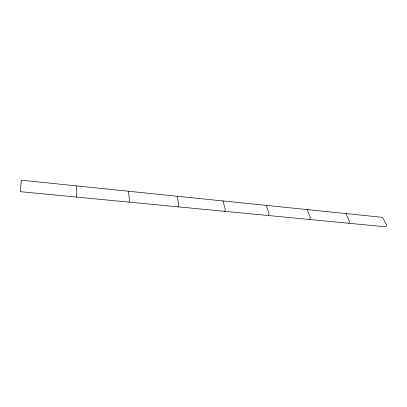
<?xml version="1.0" encoding="UTF-8"?>
<svg xmlns="http://www.w3.org/2000/svg" width="407" height="407" viewBox="0 0 407 407"><rect width="100%" height="100%" fill="white"/><g stroke="black" fill="none" stroke-linecap="round" stroke-linejoin="round"><path stroke-width="0.61" d="M76.399 197.08L76.796 195.202L76.628 185.897M128.887 202.121L129.426 200.315L128.47 191.224M178.18 206.883L178.841 205.148L177.187 196.26M224.567 211.34L225.33 209.666L223.067 200.972L21.317 180.204L20.35 191.682L385.577 226.796L386.65 225.341L382.575 217.353L223.026 200.926M268.279 215.507L269.134 213.894L266.331 205.387M309.549 219.47L310.49 217.908L307.209 209.59M348.606 223.25L349.618 221.739L345.914 213.589"/></g></svg>
